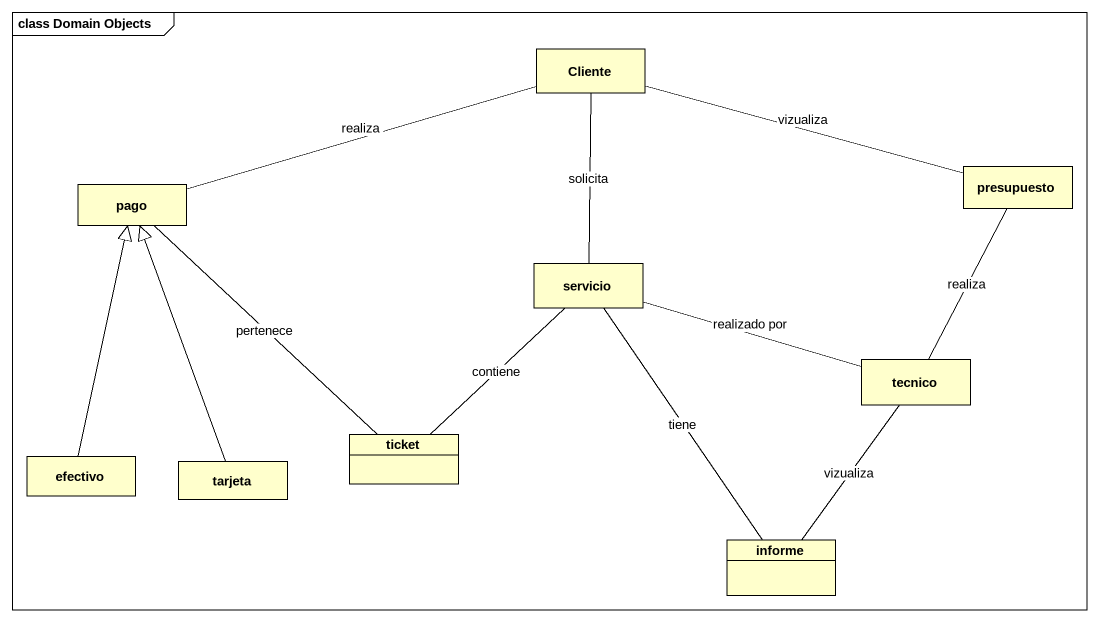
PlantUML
@startuml
mainframe class Domain Objects
hide circle
hide empty members
class Cliente
class pago
class presupuesto
class servicio
class tecnico
class ticket
class efectivo
class tarjeta
class informe
Cliente -left- pago : realiza
Cliente -right- presupuesto : vizualiza
Cliente -- servicio : solicita
pago -- ticket : pertenece
presupuesto -- tecnico : realiza
servicio -right- tecnico : realizado por
servicio -- informe : tiene
tecnico -- informe : vizualiza
ticket -up- servicio : contiene
efectivo -up-|> pago
tarjeta -up-|> pago
@enduml
